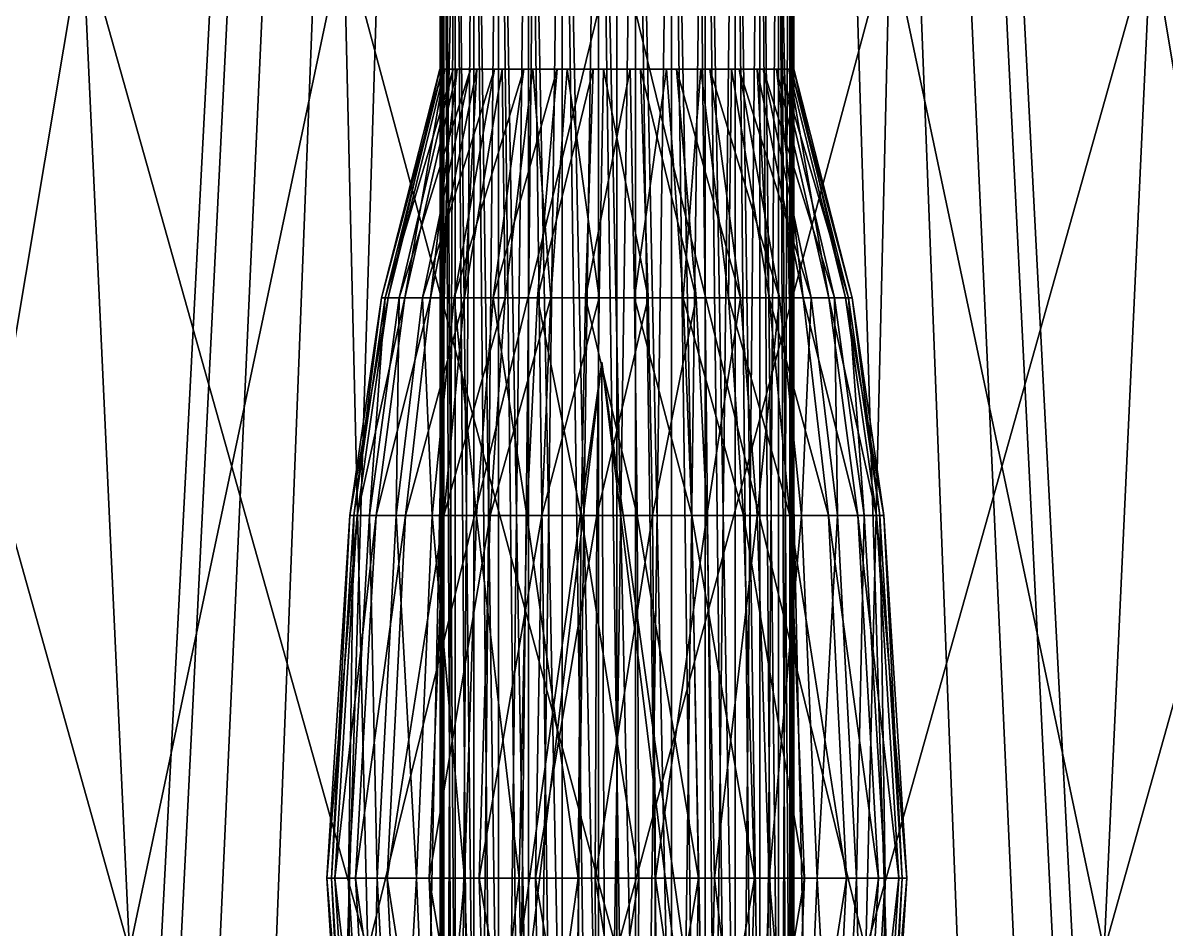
# Model space of a CAD drawing. Extents: x -6.5 to 6.5, y -27.2 to 23.5.
# Drawn here: x -2.048 to 1.894, y -11.926 to -8.802 of the extents above; entities that cross this region are included whole.
import ezdxf

# ---------------------------------------------------------------- set-up
doc = ezdxf.new("R2010")
doc.units = 0
doc.header["$MEASUREMENT"] = 0
doc.layers.add('DEFAULT', color=7, linetype='CONTINUOUS')

msp = doc.modelspace()

# ---------------------------------------------------------------- linework, layer by layer
at = {"layer": 'DEFAULT'}
for points in [[(0, 18.25), (-1.876564, -19.5, 0.609732), (-1.962327, -19.5, 0.206249)], [(0, 18.25), (-1.962327, -19.5, 0.206249), (-1.962327, -19.5, -0.206249)], [(0, 18.25), (-1.962327, -19.5, -0.206249), (-1.876564, -19.5, -0.609732)], [(0, 18.25), (-1.708786, -19.5, 0.986568), (-1.876564, -19.5, 0.609732)], [(0, 18.25), (-1.876564, -19.5, -0.609734), (-1.708786, -19.5, -0.986568)], [(0, 18.25), (-1.708786, -19.5, -0.986568), (-1.466326, -19.5, -1.320286)], [(0, 18.25), (-1.466326, -19.5, 1.320286), (-1.708786, -19.5, 0.986568)], [(0, 18.25), (-1.466326, -19.5, -1.320286), (-1.15978, -19.5, -1.5963)], [(0, 18.25), (-1.159781, -19.5, 1.5963), (-1.466326, -19.5, 1.320286)], [(0, 18.25), (-1.15978, -19.5, -1.5963), (-0.802547, -19.5, -1.802549)], [(0, 18.25), (-0.802547, -19.5, 1.802549), (-1.15978, -19.5, 1.5963)], [(0, 18.25), (-0.410238, -19.5, 1.930017), (-0.802547, -19.5, 1.802549)], [(0, 18.25), (-0.802546, -19.5, -1.802549), (-0.410238, -19.5, -1.930017)], [(0, 18.25), (-0.410238, -19.5, -1.930019), (0, -19.5, -1.973137)], [(0, 18.25), (0, -19.5, 1.973137), (-0.410238, -19.5, 1.930017)], [(0, 18.25), (0, -19.5, -1.973137), (0.410238, -19.5, -1.930017)], [(0, 18.25), (0.410238, -19.5, -1.930017), (0.802547, -19.5, -1.802549)], [(0, 18.25), (0.802547, -19.5, -1.802549), (1.15978, -19.5, -1.5963)], [(0, 18.25), (1.159781, -19.5, -1.5963), (1.466326, -19.5, -1.320286)], [(0, 18.25), (1.466326, -19.5, -1.320286), (1.708786, -19.5, -0.986568)], [(0, 18.25), (1.708786, -19.5, -0.986568), (1.876564, -19.5, -0.609732)], [(0, 18.25), (1.876564, -19.5, -0.609732), (1.962327, -19.5, -0.206249)], [(0, 18.25), (1.962327, -19.5, -0.206249), (1.962327, -19.5, 0.206249)], [(0, 18.25), (1.962327, -19.5, 0.206249), (1.876564, -19.5, 0.609732)], [(0, 18.25), (1.876564, -19.5, 0.609734), (1.708786, -19.5, 0.986568)], [(0, 18.25), (1.708786, -19.5, 0.986568), (1.466326, -19.5, 1.320286)], [(0, 18.25), (1.466326, -19.5, 1.320286), (1.15978, -19.5, 1.5963)], [(0, 18.25), (1.15978, -19.5, 1.5963), (0.802547, -19.5, 1.802549)], [(0, 18.25), (0.802546, -19.5, 1.802549), (0.410238, -19.5, 1.930017)], [(0, 18.25), (0.410238, -19.5, 1.930019), (0, -19.5, 1.973137)], [(-0.609707, -6.886045, -4.64835), (-0.609707, -12.763435, -3.956604), (-0.596382, -6.870023, -4.522602)], [(-0.609707, -12.763435, -3.956604), (-0.596382, -12.739985, -3.832026), (-0.596382, -6.870023, -4.522602)], [(-0.596382, -6.902066, -4.774101), (-0.596382, -12.786884, -4.081181), (-0.609707, -6.886045, -4.64835)], [(-0.596382, -12.786884, -4.081181), (-0.609707, -12.763435, -3.956604), (-0.609707, -6.886045, -4.64835)], [(0.609707, -6.886045, -4.64835), (0.596382, -6.870023, -4.522602), (0.596382, -12.739985, -3.832026)], [(0.609707, -6.886045, -4.64835), (0.596382, -12.739985, -3.832026), (0.609707, -12.763435, -3.956604)], [(0.609707, -12.763435, -3.956604), (0.596382, -6.902066, -4.774101), (0.609707, -6.886045, -4.64835)], [(-0.556995, -6.917387, -4.894352), (-0.556995, -12.809309, -4.200314), (-0.596382, -6.902066, -4.774101)], [(-0.556995, -12.809309, -4.200314), (-0.596382, -12.786884, -4.081181), (-0.596382, -6.902066, -4.774101)], [(-0.493263, -6.931338, -5.003853), (-0.493263, -12.829729, -4.308794), (-0.556995, -6.917387, -4.894352)], [(-0.493263, -12.829729, -4.308794), (-0.556995, -12.809309, -4.200314), (-0.556995, -6.917387, -4.894352)], [(-0.407974, -6.94331, -5.097816), (-0.407974, -12.847252, -4.401882), (-0.493263, -6.931338, -5.003853)], [(-0.407974, -12.847252, -4.401882), (-0.493263, -12.829729, -4.308794), (-0.493263, -6.931338, -5.003853)], [(0.493263, -12.829729, -4.308794), (0.407974, -6.94331, -5.097816), (0.493263, -6.931338, -5.003853)], [(0.556995, -12.809309, -4.200314), (0.493263, -6.931338, -5.003853), (0.556995, -6.917387, -4.894352)], [(0.493263, -6.931338, -5.003853), (0.556995, -12.809309, -4.200314), (0.493263, -12.829729, -4.308794)], [(0.556995, -6.917387, -4.894352), (0.596382, -6.902066, -4.774101), (0.596382, -12.786884, -4.081181)], [(0.596382, -12.786884, -4.081181), (0.556995, -12.809309, -4.200314), (0.556995, -6.917387, -4.894352)], [(0.596382, -6.902066, -4.774101), (0.609707, -12.763435, -3.956604), (0.596382, -12.786884, -4.081181)], [(-0.304852, -6.952779, -5.172138), (-0.304852, -12.861111, -4.47551), (-0.407974, -6.94331, -5.097816)], [(-0.304852, -12.861111, -4.47551), (-0.407974, -12.847252, -4.401882), (-0.407974, -6.94331, -5.097816)], [(-0.188408, -6.959332, -5.223564), (-0.188408, -12.870701, -4.526459), (-0.304852, -6.952779, -5.172138)], [(-0.188408, -12.870701, -4.526459), (-0.304852, -12.861111, -4.47551), (-0.304852, -6.952779, -5.172138)], [(-0.063732, -6.962681, -5.249855), (-0.063732, -12.875604, -4.552505), (-0.188408, -6.959332, -5.223564)], [(-0.063732, -12.875604, -4.552505), (-0.188408, -12.870701, -4.526459), (-0.188408, -6.959332, -5.223564)], [(-0.063732, -6.962681, -5.249855), (0.063732, -12.875604, -4.552505), (-0.063732, -12.875604, -4.552505)], [(0.063732, -6.962681, -5.249855), (0.063732, -12.875604, -4.552505), (-0.063732, -6.962681, -5.249855)], [(0.063732, -6.962681, -5.249855), (0.188408, -6.959332, -5.223564), (0.188408, -12.870701, -4.526459)], [(0.063732, -12.875604, -4.552505), (0.063732, -6.962681, -5.249855), (0.188408, -12.870701, -4.526459)], [(0.304852, -12.861111, -4.47551), (0.188408, -6.959332, -5.223564), (0.304852, -6.952779, -5.172138)], [(0.188408, -6.959332, -5.223564), (0.304852, -12.861111, -4.47551), (0.188408, -12.870701, -4.526459)], [(0.407974, -12.847252, -4.401882), (0.304852, -6.952779, -5.172138), (0.407974, -6.94331, -5.097816)], [(0.304852, -6.952779, -5.172138), (0.407974, -12.847252, -4.401882), (0.304852, -12.861111, -4.47551)], [(0.407974, -6.94331, -5.097816), (0.493263, -12.829729, -4.308794), (0.407974, -12.847252, -4.401882)], [(-0.596382, -7, -6.493923), (-0.609707, -7, -6.620689), (-0.609707, -15.75, -6.620689)], [(-0.609707, -15.75, -6.620689), (-0.596382, -15.75, -6.493923), (-0.596382, -7, -6.493923)], [(-0.609707, -7, -6.620689), (-0.596382, -7, -6.747456), (-0.596382, -15.75, -6.747456)], [(-0.596382, -15.75, -6.747456), (-0.609707, -15.75, -6.620689), (-0.609707, -7, -6.620689)], [(-0.556995, -7, -6.3727), (-0.596382, -7, -6.493927), (-0.596382, -15.75, -6.493927)], [(-0.596382, -15.75, -6.493927), (-0.556995, -15.75, -6.3727), (-0.556995, -7, -6.3727)], [(-0.596382, -7, -6.747456), (-0.556995, -7, -6.868679), (-0.556995, -15.75, -6.868679)], [(-0.556995, -15.75, -6.868679), (-0.596382, -15.75, -6.747456), (-0.596382, -7, -6.747456)], [(-0.493263, -7, -6.262314), (-0.556995, -7, -6.3727), (-0.556995, -15.75, -6.3727)], [(-0.556995, -15.75, -6.3727), (-0.493263, -15.75, -6.262314), (-0.493263, -7, -6.262314)], [(-0.556995, -7, -6.868679), (-0.493263, -7, -6.979065), (-0.493263, -15.75, -6.979065)], [(-0.493263, -15.75, -6.979065), (-0.556995, -15.75, -6.868679), (-0.556995, -7, -6.868679)], [(-0.407974, -7, -6.167591), (-0.493263, -7, -6.262314), (-0.493263, -15.75, -6.262314)], [(-0.493263, -15.75, -6.262314), (-0.407974, -15.75, -6.167591), (-0.407974, -7, -6.167591)], [(-0.493263, -7, -6.979065), (-0.407974, -7, -7.073792), (-0.407974, -15.75, -7.073792)], [(-0.407974, -15.75, -7.073792), (-0.493263, -15.75, -6.979065), (-0.493263, -7, -6.979065)], [(-0.304852, -7, -6.09267), (-0.407974, -7, -6.167591), (-0.407974, -15.75, -6.167591)], [(-0.407974, -15.75, -6.167591), (-0.304852, -15.75, -6.09267), (-0.304852, -7, -6.09267)], [(-0.407974, -7, -7.073792), (-0.304852, -7, -7.148712), (-0.304852, -15.75, -7.148712)], [(-0.304852, -15.75, -7.148712), (-0.407974, -15.75, -7.073792), (-0.407974, -7, -7.073792)], [(-0.188408, -7, -6.040825), (-0.304855, -7, -6.09267), (-0.304855, -15.75, -6.09267)], [(-0.304855, -15.75, -6.09267), (-0.188408, -15.75, -6.040825), (-0.188408, -7, -6.040825)], [(-0.304855, -7, -7.148712), (-0.188408, -7, -7.200554), (-0.188408, -15.75, -7.200554)], [(-0.188408, -15.75, -7.200554), (-0.304855, -15.75, -7.148712), (-0.304855, -7, -7.148712)], [(-0.063732, -7, -6.014324), (-0.188412, -7, -6.040825), (-0.188412, -15.75, -6.040825)], [(-0.188412, -15.75, -6.040825), (-0.063732, -15.75, -6.014324), (-0.063732, -7, -6.014324)], [(-0.188412, -7, -7.200554), (-0.063732, -7, -7.227055), (-0.063732, -15.75, -7.227055)], [(-0.063732, -15.75, -7.227055), (-0.188412, -15.75, -7.200554), (-0.188412, -7, -7.200554)], [(-0.063732, -15.75, -6.014324), (0.063732, -15.75, -6.014324), (0.063732, -7, -6.014324)], [(0.063732, -7, -6.014324), (-0.063732, -7, -6.014324), (-0.063732, -15.75, -6.014324)], [(-0.063732, -7, -7.227055), (0.063732, -7, -7.227055), (0.063732, -15.75, -7.227055)], [(0.063732, -15.75, -7.227055), (-0.063732, -15.75, -7.227055), (-0.063732, -7, -7.227055)], [(0.063732, -7, -7.227055), (0.188412, -7, -7.200554), (0.188412, -15.75, -7.200554)], [(0.188412, -15.75, -7.200554), (0.063732, -15.75, -7.227055), (0.063732, -7, -7.227055)], [(0.188412, -7, -6.040825), (0.063732, -7, -6.014324), (0.063732, -15.75, -6.014324)], [(0.063732, -15.75, -6.014324), (0.188412, -15.75, -6.040825), (0.188412, -7, -6.040825)], [(0.188408, -7, -7.200554), (0.304855, -7, -7.148712), (0.304855, -15.75, -7.148712)], [(0.304855, -15.75, -7.148712), (0.188408, -15.75, -7.200554), (0.188408, -7, -7.200554)], [(0.304855, -7, -6.09267), (0.188408, -7, -6.040825), (0.188408, -15.75, -6.040825)], [(0.188408, -15.75, -6.040825), (0.304855, -15.75, -6.09267), (0.304855, -7, -6.09267)], [(0.304852, -7, -7.148712), (0.407974, -7, -7.073792), (0.407974, -15.75, -7.073792)], [(0.407974, -15.75, -7.073792), (0.304852, -15.75, -7.148712), (0.304852, -7, -7.148712)], [(0.407974, -7, -6.167591), (0.304852, -7, -6.09267), (0.304852, -15.75, -6.09267)], [(0.304852, -15.75, -6.09267), (0.407974, -15.75, -6.167591), (0.407974, -7, -6.167591)], [(0.407974, -7, -7.073792), (0.493263, -7, -6.979065), (0.493263, -15.75, -6.979065)], [(0.493263, -15.75, -6.979065), (0.407974, -15.75, -7.073792), (0.407974, -7, -7.073792)], [(0.493263, -7, -6.262314), (0.407974, -7, -6.167591), (0.407974, -15.75, -6.167591)], [(0.407974, -15.75, -6.167591), (0.493263, -15.75, -6.262314), (0.493263, -7, -6.262314)], [(0.493263, -7, -6.979065), (0.556995, -7, -6.868679), (0.556995, -15.75, -6.868679)], [(0.556995, -15.75, -6.868679), (0.493263, -15.75, -6.979065), (0.493263, -7, -6.979065)], [(0.556995, -7, -6.3727), (0.493263, -7, -6.262314), (0.493263, -15.75, -6.262314)], [(0.493263, -15.75, -6.262314), (0.556995, -15.75, -6.3727), (0.556995, -7, -6.3727)], [(0.556995, -7, -6.868679), (0.596382, -7, -6.747456), (0.596382, -15.75, -6.747456)], [(0.596382, -15.75, -6.747456), (0.556995, -15.75, -6.868679), (0.556995, -7, -6.868679)], [(0.596382, -7, -6.493927), (0.556995, -7, -6.3727), (0.556995, -15.75, -6.3727)], [(0.556995, -15.75, -6.3727), (0.596382, -15.75, -6.493927), (0.596382, -7, -6.493927)], [(0.596382, -7, -6.747456), (0.609707, -7, -6.620689), (0.609707, -15.75, -6.620689)], [(0.609707, -15.75, -6.620689), (0.596382, -15.75, -6.747456), (0.596382, -7, -6.747456)], [(0.609707, -7, -6.620689), (0.596382, -7, -6.493923), (0.596382, -15.75, -6.493923)], [(0.596382, -15.75, -6.493923), (0.609707, -15.75, -6.620689), (0.609707, -7, -6.620689)], [(-1.842332, -8.5, 4.137945), (-2.6624, -8.5, 3.66448), (-1.680324, -12, 3.774071)], [(-2.6624, -8.5, -3.664478), (-1.842332, -8.5, -4.137947), (-2.428279, -12, -3.342239)], [(-1.680324, -12, 3.774071), (-2.6624, -8.5, 3.66448), (-2.42828, -12, 3.342239)], [(-2.428279, -12, -3.342239), (-1.842332, -8.5, -4.137947), (-1.680325, -12, -3.774073)], [(-0.941745, -8.5, 4.430563), (-1.842332, -8.5, 4.137947), (-0.858932, -12, 4.040958)], [(-1.842332, -8.5, -4.137945), (-0.941746, -8.5, -4.430565), (-1.680325, -12, -3.774071)], [(-0.858932, -12, 4.040958), (-1.842332, -8.5, 4.137947), (-1.680325, -12, 3.774071)], [(-1.680325, -12, -3.774071), (-0.941746, -8.5, -4.430565), (-0.858932, -12, -4.040958)], [(0, -8.5, 4.529545), (-0.941746, -8.5, 4.430565), (0, -12, 4.131235)], [(-0.941746, -8.5, -4.430563), (0, -8.5, -4.529547), (-0.858932, -12, -4.040956)], [(0, -12, 4.131235), (-0.941746, -8.5, 4.430565), (-0.858932, -12, 4.040958)], [(-0.858932, -12, -4.040956), (0, -8.5, -4.529547), (0, -12, -4.131235)], [(0.941746, -8.5, 4.430563), (0, -8.5, 4.529547), (0.858932, -12, 4.040956)], [(0, -8.5, -4.529545), (0.941746, -8.5, -4.430565), (0, -12, -4.131235)], [(0, -12, -4.131235), (0.941746, -8.5, -4.430565), (0.858932, -12, -4.040958)], [(0.858932, -12, 4.040956), (0, -8.5, 4.529547), (0, -12, 4.131235)], [(0.941745, -8.5, -4.430563), (1.842332, -8.5, -4.137947), (0.858932, -12, -4.040958)], [(0.858932, -12, -4.040958), (1.842332, -8.5, -4.137947), (1.680325, -12, -3.774071)], [(1.680325, -12, 3.774071), (0.941746, -8.5, 4.430565), (0.858932, -12, 4.040958)], [(1.842332, -8.5, 4.137945), (0.941746, -8.5, 4.430565), (1.680325, -12, 3.774071)], [(1.842332, -8.5, -4.137945), (2.6624, -8.5, -3.66448), (1.680324, -12, -3.774071)], [(1.680324, -12, -3.774071), (2.6624, -8.5, -3.66448), (2.42828, -12, -3.342239)], [(2.428279, -12, 3.342239), (1.842332, -8.5, 4.137947), (1.680325, -12, 3.774073)], [(2.6624, -8.5, 3.664478), (1.842332, -8.5, 4.137947), (2.428279, -12, 3.342239)], [(-0.600788, -8.961905, -6.730099), (-0.798412, -9.75, -6.76609), (-0.811195, -9.75, -6.596912)], [(-0.811195, -9.75, -6.596912), (-0.610409, -8.961905, -6.602798), (-0.600788, -8.961905, -6.730099)], [(-0.610409, -8.961905, -6.602795), (-0.811195, -9.75, -6.596912), (-0.788525, -9.75, -6.428776)], [(-0.564915, -8.961905, -6.852619), (-0.750736, -9.75, -6.928909), (-0.798412, -9.75, -6.76609)], [(-0.798412, -9.75, -6.76609), (-0.600788, -8.961905, -6.730099), (-0.564915, -8.961905, -6.852619)], [(-0.788525, -9.75, -6.428776), (-0.593349, -8.961905, -6.476276), (-0.610409, -8.961905, -6.602795)], [(-0.593349, -8.961905, -6.476276), (-0.788525, -9.75, -6.428776), (-0.731392, -9.75, -6.269024)], [(-0.504349, -8.961905, -6.965004), (-0.670246, -9.75, -7.078262), (-0.750736, -9.75, -6.928909)], [(-0.750736, -9.75, -6.928909), (-0.564915, -8.961905, -6.852619), (-0.504349, -8.961905, -6.965004)], [(-0.731392, -9.75, -6.269024), (-0.550358, -8.961905, -6.356068), (-0.593349, -8.961905, -6.476276)], [(-0.550358, -8.961905, -6.356068), (-0.731392, -9.75, -6.269024), (-0.642296, -9.75, -6.124645)], [(-0.421741, -8.961905, -7.06234), (-0.560467, -9.75, -7.207615), (-0.670246, -9.75, -7.078262)], [(-0.670246, -9.75, -7.078262), (-0.504349, -8.961905, -6.965004), (-0.421741, -8.961905, -7.06234)], [(-0.642296, -9.75, -6.124645), (-0.483315, -8.961905, -6.247425), (-0.550358, -8.961905, -6.356068)], [(-0.483311, -8.961905, -6.247425), (-0.642296, -9.75, -6.124645), (-0.525124, -9.75, -6.001945)], [(-0.320702, -8.961905, -7.140373), (-0.426189, -9.75, -7.311317), (-0.560467, -9.75, -7.207615)], [(-0.560467, -9.75, -7.207615), (-0.421741, -8.961905, -7.06234), (-0.320702, -8.961905, -7.140373)], [(-0.525124, -9.75, -6.001945), (-0.395145, -8.961905, -6.155094), (-0.483311, -8.961905, -6.247425)], [(-0.395145, -8.961905, -6.155094), (-0.525124, -9.75, -6.001945), (-0.385006, -9.75, -5.906284)], [(-0.205643, -8.961905, -7.195694), (-0.273285, -9.75, -7.384834), (-0.426189, -9.75, -7.311317)], [(-0.426189, -9.75, -7.311317), (-0.320702, -8.961905, -7.140373), (-0.205643, -8.961905, -7.195694)], [(-0.385006, -9.75, -5.906284), (-0.289707, -8.961905, -6.083115), (-0.395145, -8.961905, -6.155094)], [(-0.289707, -8.961905, -6.083115), (-0.385006, -9.75, -5.906284), (-0.228058, -9.75, -5.84185)], [(-0.228058, -9.75, -5.84185), (-0.171608, -8.961905, -6.03463), (-0.289707, -8.961905, -6.083115)], [(-0.0816, -8.961905, -7.225883), (-0.10844, -9.75, -7.424957), (-0.273289, -9.75, -7.384834)], [(-0.273289, -9.75, -7.384834), (-0.205643, -8.961905, -7.195694), (-0.0816, -8.961905, -7.225883)], [(-0.171608, -8.961905, -6.03463), (-0.228058, -9.75, -5.84185), (-0.061146, -9.75, -5.811455)], [(-0.061146, -9.75, -5.811455), (-0.046009, -8.961905, -6.011757), (-0.171608, -8.961905, -6.03463)], [(0.046009, -8.961905, -7.229626), (0.061146, -9.75, -7.429928), (-0.10844, -9.75, -7.424957)], [(-0.10844, -9.75, -7.424957), (-0.0816, -8.961905, -7.225883), (0.046009, -8.961905, -7.229626)], [(-0.046009, -8.961905, -6.011757), (-0.061146, -9.75, -5.811455), (0.10844, -9.75, -5.816425)], [(0.10844, -9.75, -5.816425), (0.0816, -8.961905, -6.015495), (-0.046009, -8.961905, -6.011757)], [(0.061146, -9.75, -7.429928), (0.046009, -8.961905, -7.229626), (0.171608, -8.961905, -7.206753)], [(0.171608, -8.961905, -7.206753), (0.228058, -9.75, -7.399529), (0.061146, -9.75, -7.429928)], [(0.0816, -8.961905, -6.015495), (0.10844, -9.75, -5.816425), (0.273289, -9.75, -5.856544)], [(0.273289, -9.75, -5.856544), (0.205643, -8.961905, -6.045685), (0.0816, -8.961905, -6.015495)], [(0.228058, -9.75, -7.399529), (0.171608, -8.961905, -7.206753), (0.289707, -8.961905, -7.158264)], [(0.205643, -8.961905, -6.045689), (0.273285, -9.75, -5.856544), (0.426189, -9.75, -5.930061)], [(0.426189, -9.75, -5.930061), (0.320702, -8.961905, -6.101006), (0.205643, -8.961905, -6.045689)], [(0.289707, -8.961905, -7.158264), (0.385006, -9.75, -7.335094), (0.228058, -9.75, -7.399529)], [(0.385006, -9.75, -7.335094), (0.289707, -8.961905, -7.158264), (0.395145, -8.961905, -7.086285)], [(0.320702, -8.961905, -6.101009), (0.426189, -9.75, -5.930061), (0.560467, -9.75, -6.033764)], [(0.560467, -9.75, -6.033764), (0.421741, -8.961905, -6.179039), (0.320702, -8.961905, -6.101009)], [(0.395145, -8.961905, -7.086285), (0.525124, -9.75, -7.239433), (0.385006, -9.75, -7.335094)], [(0.525124, -9.75, -7.239437), (0.395145, -8.961905, -7.086285), (0.483311, -8.961905, -6.993954)], [(0.421741, -8.961905, -6.179043), (0.560467, -9.75, -6.033764), (0.670246, -9.75, -6.163116)], [(0.670246, -9.75, -6.163116), (0.504349, -8.961905, -6.276375), (0.421741, -8.961905, -6.179043)], [(0.483311, -8.961905, -6.993954), (0.642296, -9.75, -7.116734), (0.525124, -9.75, -7.239437)], [(0.642296, -9.75, -7.116734), (0.483315, -8.961905, -6.993954), (0.550358, -8.961905, -6.885311)], [(0.504349, -8.961905, -6.276379), (0.670246, -9.75, -6.163116), (0.750736, -9.75, -6.312469)], [(0.750736, -9.75, -6.312469), (0.564915, -8.961905, -6.38876), (0.504349, -8.961905, -6.276379)], [(0.731392, -9.75, -6.972355), (0.550358, -8.961905, -6.885311), (0.593349, -8.961905, -6.765102)], [(0.550358, -8.961905, -6.885311), (0.731392, -9.75, -6.972355), (0.642296, -9.75, -7.116734)], [(0.564915, -8.961905, -6.388763), (0.750736, -9.75, -6.312469), (0.798412, -9.75, -6.475292)], [(0.798412, -9.75, -6.475292), (0.600788, -8.961905, -6.51128), (0.564915, -8.961905, -6.388763)], [(0.788525, -9.75, -6.812607), (0.593349, -8.961905, -6.765102), (0.610409, -8.961905, -6.638584)], [(0.593349, -8.961905, -6.765102), (0.788525, -9.75, -6.812603), (0.731392, -9.75, -6.972355)], [(0.600788, -8.961905, -6.511284), (0.798412, -9.75, -6.475292), (0.811195, -9.75, -6.644466)], [(0.811195, -9.75, -6.644466), (0.610409, -8.961905, -6.638584), (0.600788, -8.961905, -6.511284)], [(0.610409, -8.961905, -6.638584), (0.811195, -9.75, -6.644466), (0.788525, -9.75, -6.812607)], [(-0.921051, -10.5, -6.593693), (-0.788525, -9.75, -6.428776), (-0.811195, -9.75, -6.596912)], [(-0.921051, -10.5, -6.593689), (-0.811195, -9.75, -6.596912), (-0.906536, -10.5, -6.785782)], [(-0.895309, -10.5, -6.402782), (-0.788525, -9.75, -6.428776), (-0.921051, -10.5, -6.593693)], [(-0.906536, -10.5, -6.785782), (-0.811195, -9.75, -6.596912), (-0.798412, -9.75, -6.76609)], [(-0.906536, -10.5, -6.785778), (-0.798412, -9.75, -6.76609), (-0.852402, -10.5, -6.970654)], [(-0.895309, -10.5, -6.402786), (-0.731392, -9.75, -6.269024), (-0.788525, -9.75, -6.428776)], [(-0.830441, -10.5, -6.221401), (-0.731392, -9.75, -6.269024), (-0.895309, -10.5, -6.402786)], [(-0.852402, -10.5, -6.970654), (-0.798412, -9.75, -6.76609), (-0.750736, -9.75, -6.928909)], [(-0.852402, -10.5, -6.97065), (-0.750736, -9.75, -6.928909), (-0.761013, -10.5, -7.140228)], [(-0.830441, -10.5, -6.221405), (-0.642296, -9.75, -6.124645), (-0.731392, -9.75, -6.269024)], [(-0.729275, -10.5, -6.057468), (-0.642296, -9.75, -6.124645), (-0.830441, -10.5, -6.221405)], [(-0.761013, -10.5, -7.140228), (-0.750736, -9.75, -6.928909), (-0.670246, -9.75, -7.078262)], [(-0.761013, -10.5, -7.140228), (-0.670246, -9.75, -7.078262), (-0.636364, -10.5, -7.287098)], [(-0.729275, -10.5, -6.057472), (-0.525124, -9.75, -6.001945), (-0.642296, -9.75, -6.124645)], [(-0.596237, -10.5, -5.918152), (-0.525124, -9.75, -6.001945), (-0.729275, -10.5, -6.057472)], [(-0.636364, -10.5, -7.287098), (-0.670246, -9.75, -7.078262), (-0.560467, -9.75, -7.207615)], [(-0.636368, -10.5, -7.287098), (-0.560467, -9.75, -7.207615), (-0.483906, -10.5, -7.404842)], [(-0.596241, -10.5, -5.918152), (-0.385006, -9.75, -5.906284), (-0.525124, -9.75, -6.001945)], [(-0.437141, -10.5, -5.80954), (-0.385006, -9.75, -5.906284), (-0.596241, -10.5, -5.918152)], [(-0.483906, -10.5, -7.404842), (-0.560467, -9.75, -7.207615), (-0.426189, -9.75, -7.311317)], [(-0.483906, -10.5, -7.404842), (-0.426189, -9.75, -7.311317), (-0.310295, -10.5, -7.488319)], [(-0.437145, -10.5, -5.80954), (-0.228058, -9.75, -5.84185), (-0.385006, -9.75, -5.906284)], [(-0.258942, -10.5, -5.736378), (-0.228058, -9.75, -5.84185), (-0.437145, -10.5, -5.80954)], [(-0.310295, -10.5, -7.488319), (-0.426189, -9.75, -7.311317), (-0.273285, -9.75, -7.384834)], [(-0.310299, -10.5, -7.488316), (-0.273289, -9.75, -7.384834), (-0.123123, -10.5, -7.533871)], [(-0.123123, -10.5, -7.533871), (-0.273289, -9.75, -7.384834), (-0.10844, -9.75, -7.424957)], [(-0.258945, -10.5, -5.736378), (-0.061146, -9.75, -5.811455), (-0.228058, -9.75, -5.84185)], [(-0.069424, -10.5, -5.701862), (-0.061146, -9.75, -5.811455), (-0.258945, -10.5, -5.736378)], [(-0.123127, -10.5, -7.533871), (-0.10844, -9.75, -7.424957), (0.069427, -10.5, -7.539516)], [(0.069427, -10.5, -7.539516), (-0.10844, -9.75, -7.424957), (0.061146, -9.75, -7.429928)], [(-0.069427, -10.5, -5.701866), (0.10844, -9.75, -5.816425), (-0.061146, -9.75, -5.811455)], [(0.123127, -10.5, -5.707508), (0.10844, -9.75, -5.816425), (-0.069427, -10.5, -5.701866)], [(0.258945, -10.5, -7.505001), (0.061146, -9.75, -7.429928), (0.228058, -9.75, -7.399529)], [(0.069424, -10.5, -7.539516), (0.061146, -9.75, -7.429928), (0.258945, -10.5, -7.505001)], [(0.123123, -10.5, -5.707508), (0.273289, -9.75, -5.856544), (0.10844, -9.75, -5.816425)], [(0.310299, -10.5, -5.753063), (0.273289, -9.75, -5.856544), (0.123123, -10.5, -5.707508)], [(0.437145, -10.5, -7.431839), (0.228058, -9.75, -7.399529), (0.385006, -9.75, -7.335094)], [(0.258942, -10.5, -7.505005), (0.228058, -9.75, -7.399529), (0.437145, -10.5, -7.431839)], [(0.310295, -10.5, -5.753063), (0.426189, -9.75, -5.930061), (0.273285, -9.75, -5.856544)], [(0.483906, -10.5, -5.836536), (0.426189, -9.75, -5.930061), (0.310295, -10.5, -5.753063)], [(0.596241, -10.5, -7.323227), (0.385006, -9.75, -7.335094), (0.525124, -9.75, -7.239433)], [(0.437141, -10.5, -7.431843), (0.385006, -9.75, -7.335094), (0.596241, -10.5, -7.323227)], [(0.483906, -10.5, -5.836536), (0.560467, -9.75, -6.033764), (0.426189, -9.75, -5.930061)], [(0.636368, -10.5, -5.954281), (0.560467, -9.75, -6.033764), (0.483906, -10.5, -5.836536)], [(0.729275, -10.5, -7.18391), (0.525124, -9.75, -7.239437), (0.642296, -9.75, -7.116734)], [(0.596237, -10.5, -7.323227), (0.525124, -9.75, -7.239437), (0.729275, -10.5, -7.18391)], [(0.636364, -10.5, -5.954281), (0.670246, -9.75, -6.163116), (0.560467, -9.75, -6.033764)], [(0.761013, -10.5, -6.101154), (0.670246, -9.75, -6.163116), (0.636364, -10.5, -5.954281)], [(0.830441, -10.5, -7.019978), (0.642296, -9.75, -7.116734), (0.731392, -9.75, -6.972355)], [(0.729275, -10.5, -7.18391), (0.642296, -9.75, -7.116734), (0.830441, -10.5, -7.019978)], [(0.761013, -10.5, -6.101151), (0.750736, -9.75, -6.312469), (0.670246, -9.75, -6.163116)], [(0.895309, -10.5, -6.838593), (0.731392, -9.75, -6.972355), (0.788525, -9.75, -6.812603)], [(0.830441, -10.5, -7.019981), (0.731392, -9.75, -6.972355), (0.895309, -10.5, -6.838593)], [(0.852402, -10.5, -6.270729), (0.798412, -9.75, -6.475292), (0.750736, -9.75, -6.312469)], [(0.852402, -10.5, -6.270729), (0.750736, -9.75, -6.312469), (0.761013, -10.5, -6.101151)], [(0.921051, -10.5, -6.647686), (0.788525, -9.75, -6.812607), (0.811195, -9.75, -6.644466)], [(0.895309, -10.5, -6.838596), (0.788525, -9.75, -6.812607), (0.921051, -10.5, -6.647686)], [(0.906536, -10.5, -6.455601), (0.811195, -9.75, -6.644466), (0.798412, -9.75, -6.475292)], [(0.906536, -10.5, -6.455601), (0.798412, -9.75, -6.475292), (0.852402, -10.5, -6.270729)], [(0.921051, -10.5, -6.64769), (0.811195, -9.75, -6.644466), (0.906536, -10.5, -6.455601)], [(-0.390367, -12.392001, 6.256026), (-0.05232, -9.971583, 6.257321), (-0.386443, -12.746203, 5.952328)], [(-0.041614, -12.392001, 6.548624), (-0.05232, -9.971583, 6.257321), (-0.390367, -12.392001, 6.256026)], [(-0.386443, -12.746203, 5.952328), (-0.05232, -9.971583, 6.257321), (0.289656, -12.746203, 5.954921)], [(0.289656, -12.746203, 5.954921), (-0.05232, -9.971583, 6.257321), (0.28573, -12.392001, 6.258615)], [(-0.041614, -12.392001, 6.548624), (0.28573, -12.392001, 6.258615), (-0.05232, -9.971583, 6.257321)], [(-0.895309, -10.5, -6.402782), (-1, -11.75, -6.591377), (-0.972054, -11.75, -6.384109)], [(-1, -11.75, -6.591377), (-0.895309, -10.5, -6.402782), (-0.921051, -10.5, -6.593693)], [(-0.921051, -10.5, -6.593689), (-0.984241, -11.75, -6.799931), (-1, -11.75, -6.591377)], [(-0.984241, -11.75, -6.799931), (-0.921051, -10.5, -6.593689), (-0.906536, -10.5, -6.785782)], [(-0.906536, -10.5, -6.785778), (-0.925468, -11.75, -7.000648), (-0.984241, -11.75, -6.799931)], [(-0.830441, -10.5, -6.221401), (-0.972054, -11.75, -6.384109), (-0.901623, -11.75, -6.187176)], [(-0.972054, -11.75, -6.384109), (-0.830441, -10.5, -6.221401), (-0.895309, -10.5, -6.402786)], [(-0.925468, -11.75, -7.000648), (-0.906536, -10.5, -6.785778), (-0.852402, -10.5, -6.970654)], [(-0.852402, -10.5, -6.97065), (-0.826244, -11.75, -7.184761), (-0.925468, -11.75, -7.000648)], [(-0.729275, -10.5, -6.057468), (-0.901623, -11.75, -6.187176), (-0.79179, -11.75, -6.009193)], [(-0.901623, -11.75, -6.187176), (-0.729275, -10.5, -6.057468), (-0.830441, -10.5, -6.221405)], [(-0.826244, -11.75, -7.184761), (-0.852402, -10.5, -6.97065), (-0.761013, -10.5, -7.140228)], [(-0.761013, -10.5, -7.140228), (-0.690914, -11.75, -7.344223), (-0.826244, -11.75, -7.184761)], [(-0.596237, -10.5, -5.918152), (-0.79179, -11.75, -6.009193), (-0.64735, -11.75, -5.857933)], [(-0.79179, -11.75, -6.009193), (-0.596237, -10.5, -5.918152), (-0.729275, -10.5, -6.057472)], [(-0.690914, -11.75, -7.344223), (-0.761013, -10.5, -7.140228), (-0.636364, -10.5, -7.287098)], [(-0.636368, -10.5, -7.287098), (-0.525383, -11.75, -7.472061), (-0.690914, -11.75, -7.344223)], [(-0.437141, -10.5, -5.80954), (-0.64735, -11.75, -5.857933), (-0.474617, -11.75, -5.740009)], [(-0.64735, -11.75, -5.857933), (-0.437141, -10.5, -5.80954), (-0.596241, -10.5, -5.918152)], [(-0.525383, -11.75, -7.472061), (-0.636368, -10.5, -7.287098), (-0.483906, -10.5, -7.404842)], [(-0.483906, -10.5, -7.404842), (-0.336891, -11.75, -7.562691), (-0.525383, -11.75, -7.472061)], [(-0.336891, -11.75, -7.562691), (-0.483906, -10.5, -7.404842), (-0.310295, -10.5, -7.488319)], [(-0.258942, -10.5, -5.736378), (-0.474617, -11.75, -5.740009), (-0.281139, -11.75, -5.660576)], [(-0.474617, -11.75, -5.740009), (-0.258942, -10.5, -5.736378), (-0.437145, -10.5, -5.80954)], [(-0.310299, -10.5, -7.488316), (-0.133678, -11.75, -7.612148), (-0.336891, -11.75, -7.562691)], [(-0.133678, -11.75, -7.612148), (-0.310299, -10.5, -7.488316), (-0.123123, -10.5, -7.533871)], [(-0.069424, -10.5, -5.701862), (-0.281139, -11.75, -5.660576), (-0.075378, -11.75, -5.623104)], [(-0.281139, -11.75, -5.660576), (-0.069424, -10.5, -5.701862), (-0.258945, -10.5, -5.736378)], [(-0.123127, -10.5, -7.533871), (0.075378, -11.75, -7.618275), (-0.133678, -11.75, -7.612148)], [(0.075378, -11.75, -7.618275), (-0.123127, -10.5, -7.533871), (0.069427, -10.5, -7.539516)], [(-0.075378, -11.75, -5.623104), (0.123127, -10.5, -5.707508), (-0.069427, -10.5, -5.701866)], [(0.123127, -10.5, -5.707508), (-0.075378, -11.75, -5.623104), (0.133678, -11.75, -5.62923)], [(0.069424, -10.5, -7.539516), (0.281139, -11.75, -7.580803), (0.075378, -11.75, -7.618275)], [(0.281139, -11.75, -7.580803), (0.069424, -10.5, -7.539516), (0.258945, -10.5, -7.505001)], [(0.133678, -11.75, -5.62923), (0.310299, -10.5, -5.753063), (0.123123, -10.5, -5.707508)], [(0.310299, -10.5, -5.753063), (0.133678, -11.75, -5.62923), (0.336891, -11.75, -5.678692)], [(0.258942, -10.5, -7.505005), (0.474617, -11.75, -7.501369), (0.281139, -11.75, -7.580803)], [(0.474617, -11.75, -7.501369), (0.258942, -10.5, -7.505005), (0.437145, -10.5, -7.431839)], [(0.336891, -11.75, -5.678692), (0.483906, -10.5, -5.836536), (0.310295, -10.5, -5.753063)], [(0.483906, -10.5, -5.836536), (0.336891, -11.75, -5.678692), (0.525383, -11.75, -5.769321)], [(0.437141, -10.5, -7.431843), (0.64735, -11.75, -7.383446), (0.474617, -11.75, -7.501369)], [(0.64735, -11.75, -7.383446), (0.437141, -10.5, -7.431843), (0.596241, -10.5, -7.323227)], [(0.525383, -11.75, -5.769318), (0.636368, -10.5, -5.954281), (0.483906, -10.5, -5.836536)], [(0.636368, -10.5, -5.954281), (0.525383, -11.75, -5.769318), (0.690914, -11.75, -5.897156)], [(0.596237, -10.5, -7.323227), (0.79179, -11.75, -7.232189), (0.64735, -11.75, -7.383446)], [(0.79179, -11.75, -7.232189), (0.596237, -10.5, -7.323227), (0.729275, -10.5, -7.18391)], [(0.690914, -11.75, -5.897156), (0.761013, -10.5, -6.101154), (0.636364, -10.5, -5.954281)], [(0.761013, -10.5, -6.101154), (0.690914, -11.75, -5.897156), (0.826244, -11.75, -6.056618)], [(0.729275, -10.5, -7.18391), (0.901623, -11.75, -7.054203), (0.79179, -11.75, -7.232189)], [(0.901623, -11.75, -7.054203), (0.729275, -10.5, -7.18391), (0.830441, -10.5, -7.019978)], [(0.826244, -11.75, -6.056618), (0.852402, -10.5, -6.270729), (0.761013, -10.5, -6.101151)], [(0.852402, -10.5, -6.270729), (0.826244, -11.75, -6.056618), (0.925468, -11.75, -6.24073)], [(0.830441, -10.5, -7.019981), (0.972054, -11.75, -6.857273), (0.901623, -11.75, -7.054203)], [(0.972054, -11.75, -6.857273), (0.830441, -10.5, -7.019981), (0.895309, -10.5, -6.838593)], [(0.925468, -11.75, -6.24073), (0.906536, -10.5, -6.455601), (0.852402, -10.5, -6.270729)], [(0.895309, -10.5, -6.838596), (1, -11.75, -6.650002), (0.972054, -11.75, -6.857273)], [(1, -11.75, -6.650002), (0.895309, -10.5, -6.838596), (0.921051, -10.5, -6.647686)], [(0.984241, -11.75, -6.441448), (0.921051, -10.5, -6.64769), (0.906536, -10.5, -6.455601)], [(0.906536, -10.5, -6.455601), (0.925468, -11.75, -6.24073), (0.984241, -11.75, -6.441448)], [(0.921051, -10.5, -6.64769), (0.984241, -11.75, -6.441448), (1, -11.75, -6.650002)], [(-1, -11.75, -6.591377), (-0.921051, -13, -6.593693), (-0.895309, -13, -6.402782)], [(-0.895309, -13, -6.402782), (-0.972054, -11.75, -6.384109), (-1, -11.75, -6.591377)], [(-0.921051, -13, -6.593689), (-1, -11.75, -6.591377), (-0.984241, -11.75, -6.799931)], [(-0.984241, -11.75, -6.799931), (-0.906536, -13, -6.785782), (-0.921051, -13, -6.593689)], [(-0.906536, -13, -6.785778), (-0.984241, -11.75, -6.799931), (-0.925468, -11.75, -7.000648)], [(-0.972054, -11.75, -6.384109), (-0.895309, -13, -6.402786), (-0.830441, -13, -6.221401)], [(-0.830441, -13, -6.221401), (-0.901623, -11.75, -6.187176), (-0.972054, -11.75, -6.384109)], [(-0.925468, -11.75, -7.000648), (-0.852402, -13, -6.970654), (-0.906536, -13, -6.785778)], [(-0.852402, -13, -6.97065), (-0.925468, -11.75, -7.000648), (-0.826244, -11.75, -7.184761)], [(-0.901623, -11.75, -6.187176), (-0.830441, -13, -6.221405), (-0.729275, -13, -6.057468)], [(-0.729275, -13, -6.057468), (-0.79179, -11.75, -6.009193), (-0.901623, -11.75, -6.187176)], [(-0.826244, -11.75, -7.184761), (-0.761013, -13, -7.140228), (-0.852402, -13, -6.97065)], [(-0.761013, -13, -7.140228), (-0.826244, -11.75, -7.184761), (-0.690914, -11.75, -7.344223)], [(-0.79179, -11.75, -6.009193), (-0.729275, -13, -6.057472), (-0.596237, -13, -5.918152)], [(-0.596237, -13, -5.918152), (-0.64735, -11.75, -5.857933), (-0.79179, -11.75, -6.009193)], [(-0.690914, -11.75, -7.344223), (-0.636364, -13, -7.287098), (-0.761013, -13, -7.140228)], [(-0.636368, -13, -7.287098), (-0.690914, -11.75, -7.344223), (-0.525383, -11.75, -7.472061)], [(-0.64735, -11.75, -5.857933), (-0.596241, -13, -5.918152), (-0.437141, -13, -5.80954)], [(-0.437141, -13, -5.80954), (-0.474617, -11.75, -5.740009), (-0.64735, -11.75, -5.857933)], [(-0.525383, -11.75, -7.472061), (-0.483906, -13, -7.404842), (-0.636368, -13, -7.287098)], [(-0.483906, -13, -7.404842), (-0.525383, -11.75, -7.472061), (-0.336891, -11.75, -7.562691)], [(-0.336891, -11.75, -7.562691), (-0.310295, -13, -7.488319), (-0.483906, -13, -7.404842)], [(-0.474617, -11.75, -5.740009), (-0.437145, -13, -5.80954), (-0.258942, -13, -5.736378)], [(-0.258942, -13, -5.736378), (-0.281139, -11.75, -5.660576), (-0.474617, -11.75, -5.740009)], [(-0.310299, -13, -7.488316), (-0.336891, -11.75, -7.562691), (-0.133678, -11.75, -7.612148)], [(-0.133678, -11.75, -7.612148), (-0.123123, -13, -7.533871), (-0.310299, -13, -7.488316)], [(-0.281139, -11.75, -5.660576), (-0.258945, -13, -5.736378), (-0.069424, -13, -5.701862)], [(-0.069424, -13, -5.701862), (-0.075378, -11.75, -5.623104), (-0.281139, -11.75, -5.660576)], [(-0.123127, -13, -7.533871), (-0.133678, -11.75, -7.612148), (0.075378, -11.75, -7.618275)], [(0.075378, -11.75, -7.618275), (0.069427, -13, -7.539516), (-0.123127, -13, -7.533871)], [(0.123127, -13, -5.707508), (0.133678, -11.75, -5.62923), (-0.075378, -11.75, -5.623104)], [(-0.075378, -11.75, -5.623104), (-0.069427, -13, -5.701866), (0.123127, -13, -5.707508)], [(0.281139, -11.75, -7.580803), (0.258945, -13, -7.505001), (0.069424, -13, -7.539516)], [(0.069424, -13, -7.539516), (0.075378, -11.75, -7.618275), (0.281139, -11.75, -7.580803)], [(0.133678, -11.75, -5.62923), (0.123123, -13, -5.707508), (0.310299, -13, -5.753063)], [(0.310299, -13, -5.753063), (0.336891, -11.75, -5.678692), (0.133678, -11.75, -5.62923)], [(0.474617, -11.75, -7.501369), (0.437145, -13, -7.431839), (0.258942, -13, -7.505005)], [(0.258942, -13, -7.505005), (0.281139, -11.75, -7.580803), (0.474617, -11.75, -7.501369)], [(0.336891, -11.75, -5.678692), (0.310295, -13, -5.753063), (0.483906, -13, -5.836536)], [(0.483906, -13, -5.836536), (0.525383, -11.75, -5.769321), (0.336891, -11.75, -5.678692)], [(0.64735, -11.75, -7.383446), (0.596241, -13, -7.323227), (0.437141, -13, -7.431843)], [(0.437141, -13, -7.431843), (0.474617, -11.75, -7.501369), (0.64735, -11.75, -7.383446)], [(0.525383, -11.75, -5.769318), (0.483906, -13, -5.836536), (0.636368, -13, -5.954281)], [(0.636368, -13, -5.954281), (0.690914, -11.75, -5.897156), (0.525383, -11.75, -5.769318)], [(0.79179, -11.75, -7.232189), (0.729275, -13, -7.18391), (0.596237, -13, -7.323227)], [(0.596237, -13, -7.323227), (0.64735, -11.75, -7.383446), (0.79179, -11.75, -7.232189)], [(0.690914, -11.75, -5.897156), (0.636364, -13, -5.954281), (0.761013, -13, -6.101154)], [(0.761013, -13, -6.101154), (0.826244, -11.75, -6.056618), (0.690914, -11.75, -5.897156)], [(0.901623, -11.75, -7.054203), (0.830441, -13, -7.019978), (0.729275, -13, -7.18391)], [(0.729275, -13, -7.18391), (0.79179, -11.75, -7.232189), (0.901623, -11.75, -7.054203)], [(0.826244, -11.75, -6.056618), (0.761013, -13, -6.101151), (0.852402, -13, -6.270729)], [(0.852402, -13, -6.270729), (0.925468, -11.75, -6.24073), (0.826244, -11.75, -6.056618)], [(0.972054, -11.75, -6.857273), (0.895309, -13, -6.838593), (0.830441, -13, -7.019981)], [(0.830441, -13, -7.019981), (0.901623, -11.75, -7.054203), (0.972054, -11.75, -6.857273)], [(0.925468, -11.75, -6.24073), (0.852402, -13, -6.270729), (0.906536, -13, -6.455601)], [(1, -11.75, -6.650002), (0.921051, -13, -6.647686), (0.895309, -13, -6.838596)], [(0.895309, -13, -6.838596), (0.972054, -11.75, -6.857273), (1, -11.75, -6.650002)], [(0.984241, -11.75, -6.441448), (0.906536, -13, -6.455601), (0.921051, -13, -6.64769)], [(0.906536, -13, -6.455601), (0.984241, -11.75, -6.441448), (0.925468, -11.75, -6.24073)], [(0.921051, -13, -6.64769), (1, -11.75, -6.650002), (0.984241, -11.75, -6.441448)]]:
    msp.add_3dface(points, dxfattribs=at)

doc.saveas('drawing.dxf')
